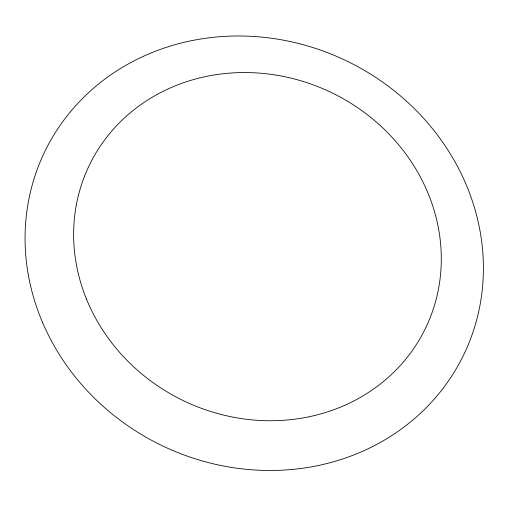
<?xml version="1.0" encoding="UTF-8"?>
<svg xmlns="http://www.w3.org/2000/svg" width="507" height="507" viewBox="0 0 507 507"><rect width="100%" height="100%" fill="white"/><g stroke="black" fill="none" stroke-linecap="round" stroke-linejoin="round"><path stroke-width="0.76" d="M42.601 322.56A232.802 213.346 26.1 0 0 436.191 396.873A232.802 213.346 26.1 0 0 283.907 40.268A232.802 213.346 26.1 0 0 42.601 322.56M86.45 299.016A186.817 170.916 26.1 0 0 401.405 364.254A186.817 170.916 26.1 0 0 284.528 76.665A186.817 170.916 26.1 0 0 86.45 299.016"/></g></svg>
